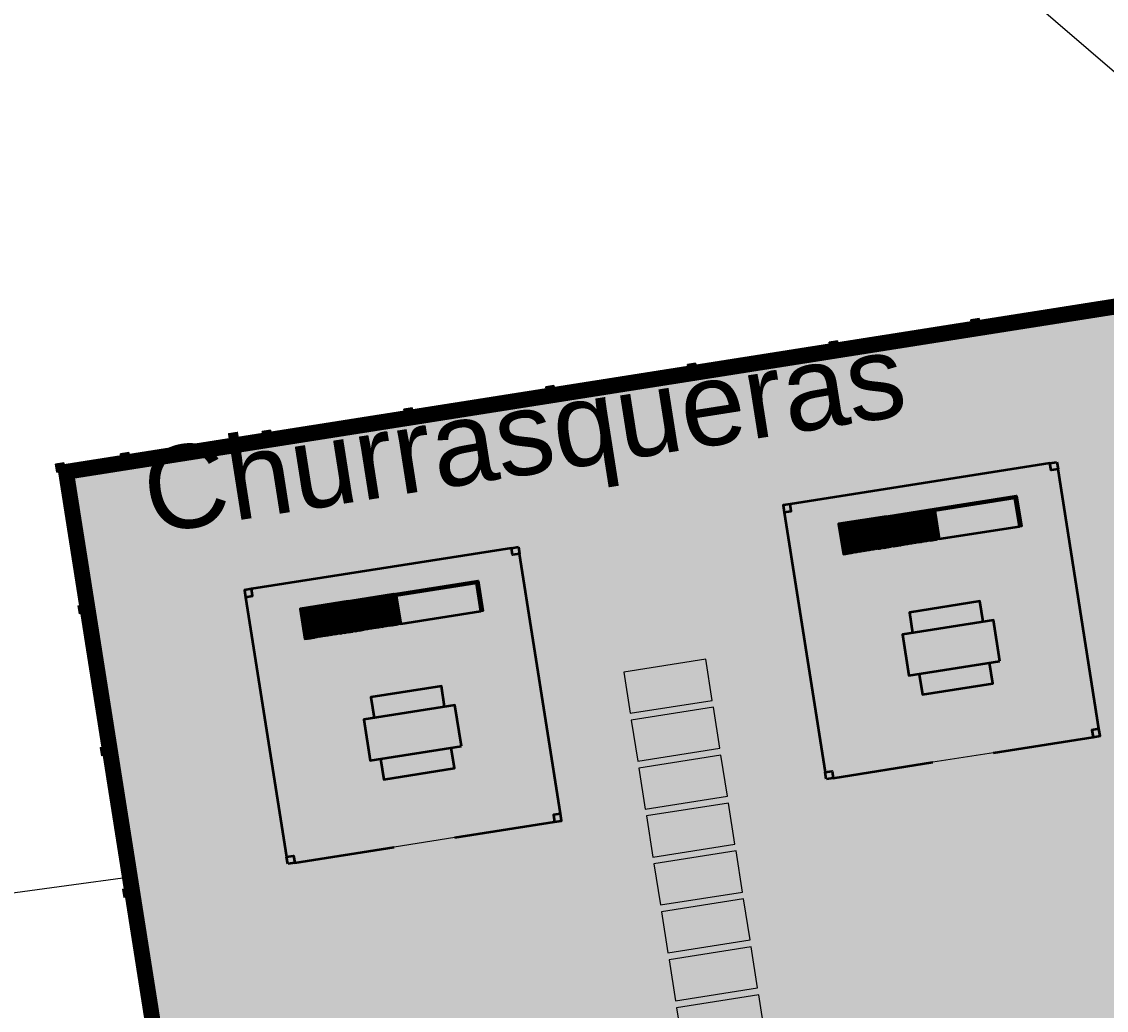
# Model space of a CAD drawing. Header units: metres. Extents: x -490 to 202, y -217 to 332.
# Drawn here: x -122.53 to -106.88, y 55.22 to 69.48 of the extents above; entities that cross this region are included whole.
import ezdxf

# ---------------------------------------------------------------- set-up
doc = ezdxf.new("R2010")
doc.units = ezdxf.units.M
for name, color, linetype, lineweight in [('A-DETL-GENF', 7, 'Continuous', 9), ('A-DETL-THIN', 7, 'Continuous', 9), ('A-FLOR-HRAL', 7, 'Continuous', 9), ('A-GENM', 7, 'Continuous', 9), ('A-WALL', 7, 'Continuous', 9), ('G-ANNO-TEXT', 7, 'Continuous', 9), ('S-COLS', 7, 'Continuous', 9)]:
    doc.layers.add(name, color=color, linetype=linetype, lineweight=lineweight)
for name, color, linetype, lineweight, true_color in [('A-FLOR', 194, 'Continuous', 25, 0x5200a5), ('Amenidades_dwg', 8, 'Continuous', 9, 0x767676), ('C-BLDG-PADS', 91, 'Continuous', 9, 0x7fff7f), ('C-TOPO-MAJR', 66, 'Continuous', 18, 0x647b04)]:
    doc.layers.add(name, color=color, linetype=linetype, lineweight=lineweight, true_color=true_color)
doc.layers.add('CUANT MURO PERIMETRAL H2.10', color=4, linetype='Continuous')
doc.styles.add('Arial_2', font='arial.ttf', dxfattribs={"height": 1.2})

# ---------------------------------------------------------------- blocks, each defined once
blk = doc.blocks.new('Placa corriente - Placa corriente 200x50x3cm-V20-PLANTA DE MURO PERIMETRAL')
at = {"layer": 'A-GENM', "true_color": 0x7f7f7f}
blk.add_hatch(color=8, dxfattribs=at).paths.add_polyline_path([(0.477, -0.005), (-0.402, -0.005), (-0.402, -0.025), (0.477, -0.025)])
at = {"layer": 'A-GENM'}
blk.add_line((-0.377, -0.025), (0.452, -0.025), dxfattribs=at)
blk = doc.blocks.new('Barandilla - Poteau d_angle extérieur - 12x12x4 cm-V24-PLANTA DE MURO PERIMETRAL')
at = {"layer": 'A-FLOR-HRAL', "true_color": 0xc8cac5}
blk.add_hatch(color=9, dxfattribs=at).paths.add_polyline_path([(-0.06, -0.06), (-0.06, -0.02), (-0.035, -0.02), (-0.035, 0), (0, 0), (0, 0.035), (0.02, 0.035), (0.02, 0.06), (0.06, 0.06), (0.06, -0.06)])
at = {"layer": 'A-FLOR-HRAL'}
for p, q in [((-0.035, 0), (-0.035, -0.02)), ((0.02, 0.035), (0, 0.035)), ((0.06, 0.06), (0.02, 0.06)), ((0.02, 0.06), (0.02, 0.035)), ((0.06, 0.06), (0.06, -0.06)), ((-0.06, -0.06), (-0.06, -0.02)), ((-0.035, -0.02), (-0.06, -0.02)), ((-0.06, -0.06), (0.06, -0.06))]:
    blk.add_line(p, q, dxfattribs=at)
blk = doc.blocks.new('Barandilla - Plaques lisses - 200x25x4 cm-1834626-PLANTA DE MURO PERIMETRAL')
at = {"layer": 'A-FLOR-HRAL', "true_color": 0xc8cac5}
blk.add_hatch(color=9, dxfattribs=at).paths.add_polyline_path([(0, -1), (0, 1), (0.02, 1), (0.009, -1)])
at = {"layer": 'A-FLOR-HRAL'}
for p, q in [((0.02, 0.975), (0.02, -0.975)), ((0.02, 0.975), (0.02, -0.975)), ((0.03, -0.975), (0.03, 0.975))]:
    blk.add_line(p, q, dxfattribs=at)
blk = doc.blocks.new('Barandilla - Poteau du milieu - 12x12x4 cm-1834624-PLANTA DE MURO PERIMETRAL')
at = {"layer": 'A-FLOR-HRAL', "true_color": 0xc8cac5}
blk.add_hatch(color=9, dxfattribs=at).paths.add_polyline_path([(0, -0.035), (0, 0.035), (0.02, 0.035), (0.02, 0.06), (0.06, 0.06), (0.06, -0.06), (0.02, -0.06), (0.02, -0.035)])
at = {"layer": 'A-FLOR-HRAL'}
for p, q in [((0.02, 0.035), (0, 0.035)), ((0.06, 0.06), (0.02, 0.06)), ((0.02, 0.06), (0.02, 0.035)), ((0.06, 0.06), (0.06, -0.06)), ((0, -0.035), (0.02, -0.035)), ((0.02, -0.035), (0.02, -0.06)), ((0.02, -0.06), (0.06, -0.06))]:
    blk.add_line(p, q, dxfattribs=at)
blk = doc.blocks.new('Barandilla - Poteau du milieu - 12x12x4 cm-V54-PLANTA DE MURO PERIMETRAL')
at = {"layer": 'A-FLOR-HRAL', "true_color": 0xc8cac5}
blk.add_hatch(color=9, dxfattribs=at).paths.add_polyline_path([(0, -0.035), (0, 0.035), (0.02, 0.035), (0.02, 0.06), (0.06, 0.06), (0.06, -0.06), (0.02, -0.06), (0.02, -0.035)])
at = {"layer": 'A-FLOR-HRAL'}
for p, q in [((0.02, 0.035), (0, 0.035)), ((0.06, 0.06), (0.02, 0.06)), ((0.02, 0.06), (0.02, 0.035)), ((0.06, 0.06), (0.06, -0.06)), ((0, -0.035), (0.02, -0.035)), ((0.02, -0.035), (0.02, -0.06)), ((0.02, -0.06), (0.06, -0.06))]:
    blk.add_line(p, q, dxfattribs=at)
blk = doc.blocks.new('Barandilla - Plaques lisses - 200x25x4 cm-V55-PLANTA DE MURO PERIMETRAL')
at = {"layer": 'A-FLOR-HRAL', "true_color": 0xc8cac5}
blk.add_hatch(color=9, dxfattribs=at).paths.add_polyline_path([(0, -1), (0, 1), (0.02, 1), (0.009, -1)])
at = {"layer": 'A-FLOR-HRAL'}
for p, q in [((0.02, 0.975), (0.02, -0.975)), ((0.02, 0.975), (0.02, -0.975)), ((0.03, -0.975), (0.03, 0.975))]:
    blk.add_line(p, q, dxfattribs=at)
blk = doc.blocks.new('Barandilla - Plaques lisses - 200x25x4 cm-V56-PLANTA DE MURO PERIMETRAL')
at = {"layer": 'A-FLOR-HRAL', "true_color": 0xc8cac5}
for points in [[(0.02, -1), (0, -0.997), (0.006, 1), (0.02, 1), (0.02, -0.981)], [(0.03, -0.975), (0.02, -0.975), (0.03, -0.973)]]:
    blk.add_hatch(color=9, dxfattribs=at).paths.add_polyline_path(points)
at = {"layer": 'A-FLOR-HRAL'}
for p, q in [((0.02, 0.975), (0.02, -0.975)), ((0.02, 0.975), (0.02, -0.975)), ((0.03, -0.975), (0.03, 0.975))]:
    blk.add_line(p, q, dxfattribs=at)
blk = doc.blocks.new('Barandilla - Poteau du milieu - 12x12x4 cm-1834636-PLANTA DE MURO PERIMETRAL')
at = {"layer": 'A-FLOR-HRAL', "true_color": 0xc8cac5}
blk.add_hatch(color=9, dxfattribs=at).paths.add_polyline_path([(0, -0.035), (0, 0.035), (0.02, 0.035), (0.02, 0.06), (0.06, 0.06), (0.06, -0.06), (0.02, -0.06), (0.02, -0.035)])
at = {"layer": 'A-FLOR-HRAL'}
for p, q in [((0.02, 0.035), (0, 0.035)), ((0.06, 0.06), (0.02, 0.06)), ((0.02, 0.06), (0.02, 0.035)), ((0.06, 0.06), (0.06, -0.06)), ((0, -0.035), (0.02, -0.035)), ((0.02, -0.035), (0.02, -0.06)), ((0.02, -0.06), (0.06, -0.06))]:
    blk.add_line(p, q, dxfattribs=at)
blk = doc.blocks.new('Barandilla - Barandilla-1832181-PLANTA DE MURO PERIMETRAL')
at = {"extrusion": (0, 0, -1), "zscale": -1}
for name, p, rotation in [('Barandilla - Plaques lisses - 200x25x4 cm-1834626-PLANTA DE MURO PERIMETRAL', (107.741, 65.289), 81.04723222798538), ('Barandilla - Plaques lisses - 200x25x4 cm-1834626-PLANTA DE MURO PERIMETRAL', (109.786, 64.967), 81.04723222798538), ('Barandilla - Poteau du milieu - 12x12x4 cm-1834624-PLANTA DE MURO PERIMETRAL', (108.763, 65.128), 81.04723222798538), ('Barandilla - Plaques lisses - 200x25x4 cm-V55-PLANTA DE MURO PERIMETRAL', (111.83, 64.645), 81.04723222798538), ('Barandilla - Poteau du milieu - 12x12x4 cm-V54-PLANTA DE MURO PERIMETRAL', (110.808, 64.806), 81.04723222798538), ('Barandilla - Plaques lisses - 200x25x4 cm-V55-PLANTA DE MURO PERIMETRAL', (113.875, 64.323), 81.04723222798538), ('Barandilla - Poteau du milieu - 12x12x4 cm-V54-PLANTA DE MURO PERIMETRAL', (112.853, 64.484), 81.04723222798538), ('Barandilla - Plaques lisses - 200x25x4 cm-V55-PLANTA DE MURO PERIMETRAL', (115.92, 64.001), 81.04723222798538), ('Barandilla - Poteau du milieu - 12x12x4 cm-V54-PLANTA DE MURO PERIMETRAL', (114.897, 64.162), 81.04723222798538), ('Barandilla - Plaques lisses - 200x25x4 cm-V55-PLANTA DE MURO PERIMETRAL', (117.965, 63.678), 81.04723222798538), ('Barandilla - Poteau du milieu - 12x12x4 cm-V54-PLANTA DE MURO PERIMETRAL', (116.942, 63.84), 81.04723222798538), ('Barandilla - Plaques lisses - 200x25x4 cm-V55-PLANTA DE MURO PERIMETRAL', (120.009, 63.356), 81.04723222798538), ('Barandilla - Poteau du milieu - 12x12x4 cm-V54-PLANTA DE MURO PERIMETRAL', (118.987, 63.517), 81.04723222798538), ('Barandilla - Poteau du milieu - 12x12x4 cm-V54-PLANTA DE MURO PERIMETRAL', (121.032, 63.195), 81.04723222798538), ('Barandilla - Poteau d_angle extérieur - 12x12x4 cm-V24-PLANTA DE MURO PERIMETRAL', (121.969, 63.048), 81.04723222798538), ('Barandilla - Plaques lisses - 200x25x4 cm-V56-PLANTA DE MURO PERIMETRAL', (121.808, 62.025), 351.0472322279853), ('Barandilla - Poteau du milieu - 12x12x4 cm-1834636-PLANTA DE MURO PERIMETRAL', (121.647, 61.003), 351.0472322279853), ('Barandilla - Plaques lisses - 200x25x4 cm-V56-PLANTA DE MURO PERIMETRAL', (121.486, 59.98), 351.0472322279853), ('Barandilla - Poteau du milieu - 12x12x4 cm-1834636-PLANTA DE MURO PERIMETRAL', (121.325, 58.958), 351.0472322279853), ('Barandilla - Plaques lisses - 200x25x4 cm-V56-PLANTA DE MURO PERIMETRAL', (121.164, 57.936), 351.0472322279853), ('Barandilla - Poteau du milieu - 12x12x4 cm-1834636-PLANTA DE MURO PERIMETRAL', (121.003, 56.913), 351.0472322279853), ('Barandilla - Plaques lisses - 200x25x4 cm-V56-PLANTA DE MURO PERIMETRAL', (120.842, 55.891), 351.0472322279853)]:
    blk.add_blockref(name, p, dxfattribs=dict(at, rotation=rotation))
blk = doc.blocks.new('Amenidades_dwg_churrasquera_dwg-352664-Planimetría general-1839766-PLANTA DE MURO PERIMETRAL')
at = {"layer": 'A-DETL-THIN', "color": 18, "true_color": 0x260000}
blk.add_line((22.838, 64.561), (21.953, 64.561), dxfattribs=at)
at = {"layer": 'A-FLOR', "color": 18, "lineweight": 35, "true_color": 0x260000}
for p, q in [((24.294, 68.561), (20.498, 68.561)), ((20.396, 68.46), (20.396, 64.663)), ((24.396, 64.663), (24.396, 68.46)), ((21.196, 67.73), (21.186, 67.73)), ((21.216, 67.73), (21.206, 67.73)), ((21.236, 67.73), (21.226, 67.73)), ((21.256, 67.73), (21.246, 67.73)), ((21.276, 67.73), (21.266, 67.73)), ((21.736, 67.73), (21.726, 67.73)), ((21.756, 67.73), (21.746, 67.73)), ((21.776, 67.73), (21.766, 67.73)), ((21.796, 67.73), (21.786, 67.73)), ((21.816, 67.73), (21.806, 67.73)), ((21.896, 67.73), (21.886, 67.73)), ((21.916, 67.73), (21.906, 67.73)), ((21.936, 67.73), (21.926, 67.73)), ((21.956, 67.73), (21.946, 67.73)), ((21.976, 67.73), (21.966, 67.73)), ((22.436, 67.73), (22.426, 67.73)), ((22.456, 67.73), (22.446, 67.73)), ((22.476, 67.73), (22.466, 67.73)), ((22.496, 67.73), (22.486, 67.73)), ((22.516, 67.73), (22.506, 67.73)), ((22.546, 67.73), (23.716, 67.73)), ((20.498, 64.561), (21.953, 64.561)), ((22.838, 64.561), (24.294, 64.561))]:
    blk.add_line(p, q, dxfattribs=at)
at = {"layer": 'A-FLOR', "color": 18, "lineweight": 35, "true_color": 0x260000, "flags": 128}
for points in [[(22.546, 68.17), (22.546, 67.73), (22.516, 67.73), (22.516, 68.14), (21.876, 68.14), (21.876, 67.73), (21.846, 67.73), (21.846, 68.17), (21.146, 68.17), (21.146, 67.73), (21.176, 67.73), (21.176, 68.14), (21.816, 68.14), (21.816, 67.73), (21.846, 67.73), (21.846, 68.17)], [(21.176, 68.14), (21.176, 67.73), (21.186, 67.73), (21.186, 68.14)], [(21.196, 68.14), (21.196, 67.73), (21.206, 67.73), (21.206, 68.14)], [(21.216, 68.14), (21.216, 67.73), (21.226, 67.73), (21.226, 68.14)], [(21.236, 68.14), (21.236, 67.73), (21.246, 67.73), (21.246, 68.14)], [(21.256, 68.14), (21.256, 67.73), (21.266, 67.73), (21.266, 68.14)], [(21.276, 68.14), (21.276, 67.73), (21.286, 67.73), (21.286, 68.14)], [(21.676, 68.14), (21.676, 67.73), (21.686, 67.73), (21.686, 68.14)], [(21.736, 68.14), (21.736, 67.73), (21.746, 67.73), (21.746, 68.14)], [(21.756, 68.14), (21.756, 67.73), (21.766, 67.73), (21.766, 68.14)], [(21.776, 68.14), (21.776, 67.73), (21.786, 67.73), (21.786, 68.14)], [(21.796, 68.14), (21.796, 67.73), (21.806, 67.73), (21.806, 68.14)], [(21.876, 68.14), (21.876, 67.73), (21.886, 67.73), (21.886, 68.14)], [(21.896, 68.14), (21.896, 67.73), (21.906, 67.73), (21.906, 68.14)], [(21.916, 68.14), (21.916, 67.73), (21.926, 67.73), (21.926, 68.14)], [(21.936, 68.14), (21.936, 67.73), (21.946, 67.73), (21.946, 68.14)], [(21.956, 68.14), (21.956, 67.73), (21.966, 67.73), (21.966, 68.14)], [(21.976, 68.14), (21.976, 67.73), (21.986, 67.73), (21.986, 68.14)], [(22.436, 68.14), (22.436, 67.73), (22.446, 67.73), (22.446, 68.14)], [(22.456, 68.14), (22.456, 67.73), (22.466, 67.73), (22.466, 68.14)], [(22.476, 68.14), (22.476, 67.73), (22.486, 67.73), (22.486, 68.14)], [(22.496, 68.14), (22.496, 67.73), (22.506, 67.73), (22.506, 68.14)], [(23.136, 65.85), (23.136, 66.45), (21.806, 66.45), (21.806, 65.85)]]:
    blk.add_lwpolyline(points, close=True, dxfattribs=at)
for points in [[(21.306, 67.73), (21.306, 68.14), (21.296, 68.14), (21.296, 67.73), (21.286, 67.73)], [(21.326, 67.73), (21.326, 68.14), (21.316, 68.14), (21.316, 67.73), (21.306, 67.73), (21.296, 67.73)], [(21.346, 67.73), (21.346, 68.14), (21.336, 68.14), (21.336, 67.73), (21.326, 67.73), (21.316, 67.73)], [(21.366, 67.73), (21.366, 68.14), (21.356, 68.14), (21.356, 67.73), (21.346, 67.73), (21.336, 67.73)], [(21.386, 67.73), (21.386, 68.14), (21.376, 68.14), (21.376, 67.73), (21.366, 67.73), (21.356, 67.73)], [(21.406, 67.73), (21.406, 68.14), (21.396, 68.14), (21.396, 67.73), (21.386, 67.73), (21.376, 67.73)], [(21.426, 67.73), (21.426, 68.14), (21.416, 68.14), (21.416, 67.73), (21.406, 67.73), (21.396, 67.73)], [(21.446, 67.73), (21.446, 68.14), (21.436, 68.14), (21.436, 67.73), (21.426, 67.73), (21.416, 67.73)], [(21.466, 67.73), (21.466, 68.14), (21.456, 68.14), (21.456, 67.73), (21.446, 67.73), (21.436, 67.73)], [(21.486, 67.73), (21.486, 68.14), (21.476, 68.14), (21.476, 67.73), (21.466, 67.73), (21.456, 67.73)], [(21.506, 67.73), (21.506, 68.14), (21.496, 68.14), (21.496, 67.73), (21.486, 67.73), (21.476, 67.73)], [(21.526, 67.73), (21.526, 68.14), (21.516, 68.14), (21.516, 67.73), (21.506, 67.73), (21.496, 67.73)], [(21.546, 67.73), (21.546, 68.14), (21.536, 68.14), (21.536, 67.73), (21.526, 67.73), (21.516, 67.73)], [(21.566, 67.73), (21.566, 68.14), (21.556, 68.14), (21.556, 67.73), (21.546, 67.73), (21.536, 67.73)], [(21.586, 67.73), (21.586, 68.14), (21.576, 68.14), (21.576, 67.73), (21.566, 67.73), (21.556, 67.73)], [(21.606, 67.73), (21.606, 68.14), (21.596, 68.14), (21.596, 67.73), (21.586, 67.73), (21.576, 67.73)], [(21.626, 67.73), (21.626, 68.14), (21.616, 68.14), (21.616, 67.73), (21.606, 67.73), (21.596, 67.73)], [(21.646, 67.73), (21.646, 68.14), (21.636, 68.14), (21.636, 67.73), (21.626, 67.73), (21.616, 67.73)], [(21.666, 67.73), (21.666, 68.14), (21.656, 68.14), (21.656, 67.73), (21.646, 67.73), (21.636, 67.73)], [(21.706, 67.73), (21.706, 68.14), (21.696, 68.14), (21.696, 67.73), (21.686, 67.73)], [(21.716, 67.73), (21.726, 67.73), (21.726, 68.14), (21.716, 68.14), (21.716, 67.73), (21.706, 67.73), (21.696, 67.73)], [(22.006, 67.73), (22.006, 68.14), (21.996, 68.14), (21.996, 67.73), (21.986, 67.73)], [(22.026, 67.73), (22.026, 68.14), (22.016, 68.14), (22.016, 67.73), (22.006, 67.73), (21.996, 67.73)], [(22.046, 67.73), (22.046, 68.14), (22.036, 68.14), (22.036, 67.73), (22.026, 67.73), (22.016, 67.73)], [(22.066, 67.73), (22.066, 68.14), (22.056, 68.14), (22.056, 67.73), (22.046, 67.73), (22.036, 67.73)], [(22.086, 67.73), (22.086, 68.14), (22.076, 68.14), (22.076, 67.73), (22.066, 67.73), (22.056, 67.73)], [(22.106, 67.73), (22.106, 68.14), (22.096, 68.14), (22.096, 67.73), (22.086, 67.73), (22.076, 67.73)], [(22.126, 67.73), (22.126, 68.14), (22.116, 68.14), (22.116, 67.73), (22.106, 67.73), (22.096, 67.73)], [(22.146, 67.73), (22.146, 68.14), (22.136, 68.14), (22.136, 67.73), (22.126, 67.73), (22.116, 67.73)], [(22.166, 67.73), (22.166, 68.14), (22.156, 68.14), (22.156, 67.73), (22.146, 67.73), (22.136, 67.73)], [(22.186, 67.73), (22.186, 68.14), (22.176, 68.14), (22.176, 67.73), (22.166, 67.73), (22.156, 67.73)], [(22.206, 67.73), (22.206, 68.14), (22.196, 68.14), (22.196, 67.73), (22.186, 67.73), (22.176, 67.73)], [(22.226, 67.73), (22.226, 68.14), (22.216, 68.14), (22.216, 67.73), (22.206, 67.73), (22.196, 67.73)], [(22.246, 67.73), (22.246, 68.14), (22.236, 68.14), (22.236, 67.73), (22.226, 67.73), (22.216, 67.73)], [(22.266, 67.73), (22.266, 68.14), (22.256, 68.14), (22.256, 67.73), (22.246, 67.73), (22.236, 67.73)], [(22.276, 67.73), (22.286, 67.73), (22.286, 68.14), (22.276, 68.14), (22.276, 67.73), (22.266, 67.73), (22.256, 67.73)], [(22.306, 67.73), (22.306, 68.14), (22.296, 68.14), (22.296, 67.73), (22.286, 67.73)], [(22.326, 67.73), (22.326, 68.14), (22.316, 68.14), (22.316, 67.73), (22.306, 67.73), (22.296, 67.73)], [(22.346, 67.73), (22.346, 68.14), (22.336, 68.14), (22.336, 67.73), (22.326, 67.73), (22.316, 67.73)], [(22.366, 67.73), (22.366, 68.14), (22.356, 68.14), (22.356, 67.73), (22.346, 67.73), (22.336, 67.73)], [(22.386, 67.73), (22.386, 68.14), (22.376, 68.14), (22.376, 67.73), (22.366, 67.73), (22.356, 67.73)], [(22.406, 67.73), (22.406, 68.14), (22.396, 68.14), (22.396, 67.73), (22.386, 67.73), (22.376, 67.73)], [(22.416, 67.73), (22.426, 67.73), (22.426, 68.14), (22.416, 68.14), (22.416, 67.73), (22.406, 67.73), (22.396, 67.73)], [(21.656, 67.73), (21.666, 67.73), (21.673, 67.73)], [(22.986, 66.45), (22.986, 66.75), (21.956, 66.75), (21.956, 66.45)], [(21.956, 65.85), (21.956, 65.55), (22.986, 65.55), (22.986, 65.85)]]:
    blk.add_lwpolyline(points, dxfattribs=at)
at = {"layer": 'A-WALL', "color": 18, "lineweight": 35, "true_color": 0x260000, "flags": 128}
for points in [[(21.176, 68.17), (21.831, 68.17), (21.831, 68.14), (21.176, 68.14)], [(21.876, 68.17), (22.516, 68.17), (22.516, 68.14), (21.876, 68.14)]]:
    blk.add_lwpolyline(points, close=True, dxfattribs=at)
blk.add_lwpolyline([(22.546, 68.17), (23.716, 68.17), (23.746, 68.17), (23.746, 67.73), (23.716, 67.73), (23.716, 68.14), (22.546, 68.14)], dxfattribs=at)
at = {"layer": 'C-BLDG-PADS', "color": 18, "true_color": 0x260000}
for p, q in [((24.294, 68.561), (20.498, 68.561)), ((20.396, 68.46), (20.396, 64.663)), ((24.396, 64.663), (24.396, 68.46)), ((20.498, 64.561), (21.953, 64.561)), ((22.838, 64.561), (24.294, 64.561))]:
    blk.add_line(p, q, dxfattribs=at)
at = {"layer": 'S-COLS', "color": 18, "lineweight": 35, "true_color": 0x260000, "flags": 128}
for points in [[(20.498, 68.561), (20.396, 68.561), (20.396, 68.46), (20.498, 68.46)], [(24.396, 68.561), (24.396, 68.46), (24.294, 68.46), (24.294, 68.561)], [(20.396, 64.561), (20.396, 64.663), (20.498, 64.663), (20.498, 64.561)], [(24.294, 64.561), (24.396, 64.561), (24.396, 64.663), (24.294, 64.663)]]:
    blk.add_lwpolyline(points, close=True, dxfattribs=at)
blk = doc.blocks.new('Amenidades_dwg_Detalle repetido - baldosa 0_60x1_20-V7-Planimetría general-1839769-PLANTA DE MURO PERIMETRAL')
at = {"layer": 'A-DETL-GENF', "flags": 128}
for points in [[(-1.2, 13.3), (0, 13.3), (0, 13.9), (-1.2, 13.9)], [(-1.2, 12.6), (0, 12.6), (0, 13.2), (-1.2, 13.2)], [(-1.2, 11.9), (0, 11.9), (0, 12.5), (-1.2, 12.5)], [(-1.2, 11.2), (0, 11.2), (0, 11.8), (-1.2, 11.8)], [(-1.2, 10.5), (0, 10.5), (0, 11.1), (-1.2, 11.1)], [(-1.2, 9.8), (0, 9.8), (0, 10.4), (-1.2, 10.4)], [(-1.2, 9.1), (0, 9.1), (0, 9.7), (-1.2, 9.7)], [(-1.2, 8.4), (0, 8.4), (0, 9), (-1.2, 9)], [(-1.2, 7.7), (0, 7.7), (0, 8.3), (-1.2, 8.3)], [(-1.2, 7), (0, 7), (0, 7.6), (-1.2, 7.6)], [(-1.2, 6.3), (0, 6.3), (0, 6.9), (-1.2, 6.9)], [(-1.2, 5.6), (0, 5.6), (0, 6.2), (-1.2, 6.2)], [(-1.2, 4.9), (0, 4.9), (0, 5.5), (-1.2, 5.5)], [(-1.2, 4.2), (0, 4.2), (0, 4.8), (-1.2, 4.8)], [(-1.2, 3.5), (0, 3.5), (0, 4.1), (-1.2, 4.1)], [(-1.2, 2.8), (0, 2.8), (0, 3.4), (-1.2, 3.4)], [(-1.2, 2.1), (0, 2.1), (0, 2.7), (-1.2, 2.7)], [(-1.2, 1.4), (0, 1.4), (0, 2), (-1.2, 2)], [(-1.2, 0.7), (0, 0.7), (0, 1.3), (-1.2, 1.3)], [(-1.2, 0), (0, 0), (0, 0.6), (-1.2, 0.6)]]:
    blk.add_lwpolyline(points, close=True, dxfattribs=at)
blk = doc.blocks.new('Amenidades_dwg-1839743-PLANTA DE MURO PERIMETRAL')
for name, p, rotation in [('Amenidades_dwg_churrasquera_dwg-352664-Planimetría general-1839766-PLANTA DE MURO PERIMETRAL', (-121.019, -8.397), 8.952767772014772), ('Amenidades_dwg_churrasquera_dwg-352664-Planimetría general-1839766-PLANTA DE MURO PERIMETRAL', (-128.789, -9.621), 8.952767772014772), ('Amenidades_dwg_Detalle repetido - baldosa 0_60x1_20-V7-Planimetría general-1839769-PLANTA DE MURO PERIMETRAL', (-110.492, 46.55), 8.95276774337408)]:
    blk.add_blockref(name, p, dxfattribs=dict(rotation=rotation))

msp = doc.modelspace()

# ---------------------------------------------------------------- hatches: boundary and pattern name
at = {"layer": 'A-DETL-GENF', "true_color": 0x00ffff}
h = msp.add_hatch(color=4, dxfattribs=at)
h.paths.add_polyline_path([(105.222, -46.357), (122.044, -38.544), (121.981, -38.408), (105.295, -46.157), (103.289, -41.838), (98.136, -41.563), (99.098, -23.589), (-20.032, -17.217), (-20.993, -35.193), (-45.109, -33.904), (-45.109, -34.054), (-20.852, -35.351), (-19.89, -17.375), (98.94, -23.731), (97.979, -41.704), (103.191, -41.983), (104.448, -44.691)])
h.paths.add_polyline_path([(-49.96, -33.794), (-48.991, -15.668), (-80.475, -13.984), (-80.624, -13.134), (-80.815, -12.293), (-81.049, -11.462), (-81.324, -10.644), (-81.64, -9.841), (-81.813, -9.445), (-81.95, -9.507), (-81.609, -10.316), (-81.309, -11.141), (-81.053, -11.981), (-80.841, -12.832), (-80.673, -13.694), (-80.605, -14.127), (-49.148, -15.81), (-50.11, -33.786)])
h.paths.add_polyline_path([(-104.928, -26.815), (-93.033, -19.484), (-93.5, -19.151), (-93.515, -19.119), (-93.652, -19.181), (-93.62, -19.249), (-93.304, -19.475), (-104.873, -26.605), (-114.811, -8.823), (-114.945, -8.891), (-107.257, -22.647)])
h.paths.add_polyline_path([(-94.477, -17.359), (-94.34, -17.297), (-97.107, -11.186), (-97.244, -11.248), (-95.077, -16.034)])
h.paths.add_polyline_path([(-113.285, 7.927), (-113.135, 7.936), (-113.198, 8.336), (-113.348, 8.323), (-113.331, 8.215)])
h.paths.add_polyline_path([(-113.371, 8.472), (-113.221, 8.485), (-121.797, 62.923), (-74.127, 70.433), (-69.189, 39.09), (-58.6, 40.758), (-54.752, 16.334), (-60.185, 15.478), (-59.976, 14.149), (-58.189, 11.141), (-58.016, 11.145), (-59.832, 14.201), (-60.013, 15.353), (-54.58, 16.209), (-58.475, 40.929), (-69.064, 39.261), (-74.002, 70.604), (-121.969, 63.048), (-113.521, 9.423)])
h.paths.add_polyline_path([(65.881, 38.428), (82.984, 46.371), (76.411, 60.595), (59.281, 52.639), (62.574, 45.547), (62.71, 45.61), (59.48, 52.566), (76.338, 60.396), (82.785, 46.444), (65.954, 38.627), (63.553, 43.797), (63.417, 43.733), (64.52, 41.358)])
h.paths.add_polyline_path([(-239.123, 228.663), (-231.116, 230.391), (-231.147, 230.538), (-239.044, 228.834), (-251.485, 252.325), (-231.634, 255.506), (-226.464, 231.548), (-229.192, 230.959), (-229.161, 230.813), (-226.286, 231.433), (-231.517, 255.676), (-251.716, 252.44), (-246.123, 241.88)])
at = {"layer": 'A-DETL-GENF', "true_color": 0xffe8f3}
msp.add_hatch(color=7, dxfattribs=at).paths.add_polyline_path([(-113.262, 7.778), (-74.817, 10.147), (-71.373, 10.356), (-76.917, 10.147), (-83.543, 9.758), (-88.023, 9.861), (-89.635, 11.289), (-89.635, 11.489), (-89.435, 11.48), (-89.435, 11.312), (-87.965, 10.01), (-83.54, 9.908), (-76.694, 10.305), (-70.895, 10.525), (-75.263, 38.285), (-69.212, 39.238), (-74.127, 70.433), (-121.797, 62.923), (-113.221, 8.485), (-102.306, 9.427), (-94.223, 10.913), (-94.185, 11.101), (-94.232, 11.101), (-94.229, 11.301), (-94.032, 11.297), (-94.043, 11.046), (-94.097, 10.773), (-102.326, 9.272), (-113.198, 8.336), (-113.135, 7.936), (-113.285, 7.927)])

# ---------------------------------------------------------------- linework, layer by layer
at = {"layer": 'A-DETL-THIN', "color": 4, "lineweight": 70, "true_color": 0x00ffff}
for p, q in [((-74.002, 70.604), (-121.969, 63.048)), ((-121.797, 62.923), (-74.127, 70.433)), ((-121.969, 63.048), (-113.371, 8.472)), ((-113.221, 8.485), (-121.797, 62.923))]:
    msp.add_line(p, q, dxfattribs=at)
at = {"layer": 'C-TOPO-MAJR', "color": 9, "true_color": 0xcbd3ab, "flags": 128}
for points in [[(-112.134, 73.389), (-108.051, 69.874), (-103.968, 66.36), (-103.53, 65.983)], [(-126.757, 56.354), (-121.772, 57.033), (-121.067, 57.129)]]:
    msp.add_lwpolyline(points, dxfattribs=at)
at = {"layer": 'CUANT MURO PERIMETRAL H2.10', "const_width": 0.15}
msp.add_lwpolyline([(-58.103, 11.143), (-59.775, 13.959), (-59.906, 14.189), (-60.088, 15.342), (-59.789, 15.465), (-54.666, 16.272), (-58.537, 40.844), (-68.806, 39.226), (-69.138, 39.249), (-74.064, 70.519), (-121.883, 62.985), (-113.297, 8.483)], dxfattribs=at)

# ---------------------------------------------------------------- block references
at = {"layer": 'A-FLOR-HRAL'}
msp.add_blockref('Barandilla - Barandilla-1832181-PLANTA DE MURO PERIMETRAL', (0, 0), dxfattribs=at)
at = {"layer": 'A-GENM', "rotation": 188.9527677720134}
msp.add_blockref('Placa corriente - Placa corriente 200x50x3cm-V20-PLANTA DE MURO PERIMETRAL', (-121.463, 63.122), dxfattribs=at)
at = {"layer": 'Amenidades_dwg', "color": 18, "true_color": 0x260000}
msp.add_blockref('Amenidades_dwg-1839743-PLANTA DE MURO PERIMETRAL', (0, 0), dxfattribs=at)

# ---------------------------------------------------------------- texts
at = {"layer": 'G-ANNO-TEXT', "insert": (-120.853, 63.272), "char_height": 1.2, "width": 14.43037, "attachment_point": 1, "rotation": 8.9528, "style": 'Arial_2'}
msp.add_mtext('Churrasqueras', dxfattribs=at)

doc.saveas('drawing.dxf')
